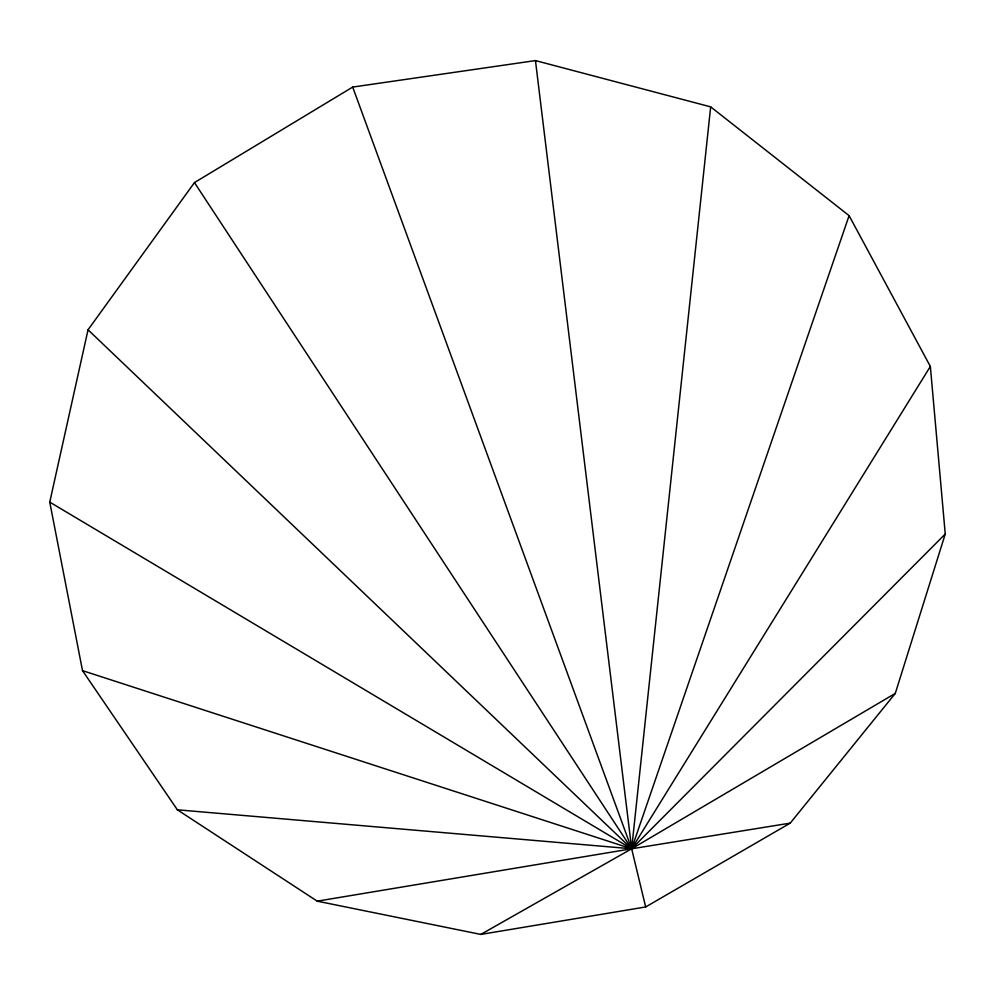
<?xml version="1.0" encoding="UTF-8"?>
<svg xmlns="http://www.w3.org/2000/svg" width="995" height="995" viewBox="0 0 995 995"><rect width="100%" height="100%" fill="white"/><g stroke="black" fill="none" stroke-linecap="round" stroke-linejoin="round"><path stroke-width="1.49" d="M710.666 106.863L631.663 848.785L645.655 906.967L480.796 934.417L317.231 901.159L177.371 809.806L82.51 670.642L49.75 502.127L88.045 329.78L194.46 182.595L352.69 87.075L535.459 60.583L710.666 106.863L849.108 215.654L930.35 366.458L945.25 534.029L895.289 693.391L790.241 823.126L645.655 906.967M849.108 215.654L631.663 848.785L480.796 934.417M930.35 366.458L631.663 848.785L317.231 901.159M945.25 534.029L631.663 848.785L177.371 809.806M895.289 693.391L631.663 848.785L82.51 670.642M790.241 823.126L631.663 848.785L49.75 502.127M88.045 329.78L631.663 848.785L535.459 60.583M194.46 182.595L631.663 848.785L352.69 87.075"/></g></svg>
